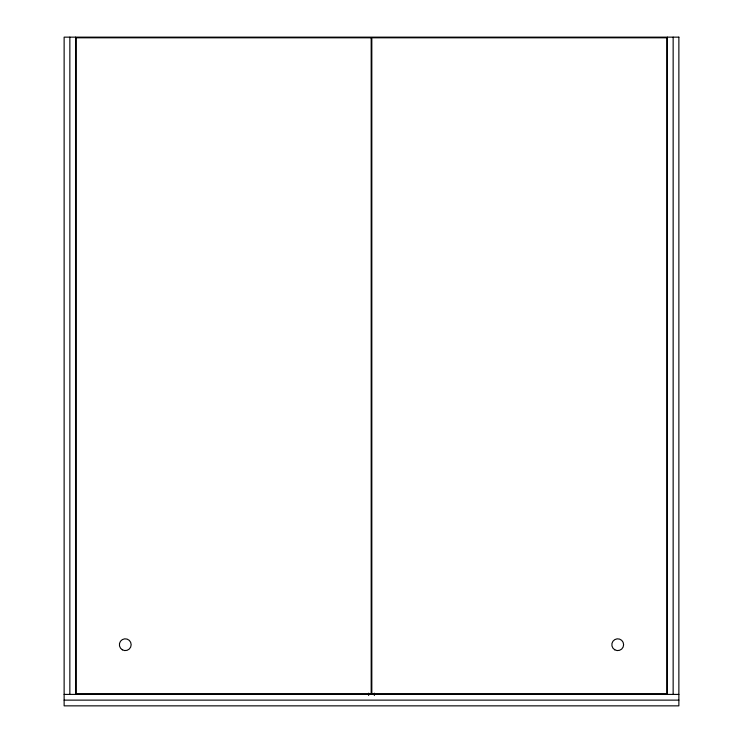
<?xml version="1.0" encoding="UTF-8"?>
<svg xmlns="http://www.w3.org/2000/svg" width="743" height="743" viewBox="0 0 743 743"><rect width="100%" height="100%" fill="white"/><g stroke="black" fill="none" stroke-linecap="round" stroke-linejoin="round"><path stroke-width="1.11" d="M64.13 694.408L678.87 694.408M64.13 700.129L678.87 700.129M673.149 37.15L673.149 694.408M667.428 37.15L667.428 694.408M374.361 693.173L374.361 695.494M368.639 693.173L368.639 695.494M75.572 37.15L75.572 694.408M69.851 37.15L69.851 694.408M678.87 37.15L64.13 37.15L64.13 705.85L678.87 705.85L678.87 37.15M371.175 37.8L76.223 37.8L76.223 693.748L371.175 693.748L371.175 37.8M666.777 37.8L371.825 37.8L371.825 693.748L666.777 693.748L666.777 37.8M614.777 649.809A5.888 5.888 0 0 0 623.618 644.701A5.888 5.888 0 0 0 614.777 639.602A5.888 5.888 0 0 0 614.777 649.809M122.326 649.809A5.888 5.888 0 0 0 131.167 644.701A5.888 5.888 0 0 0 122.326 639.602A5.888 5.888 0 0 0 122.326 649.809"/></g></svg>
